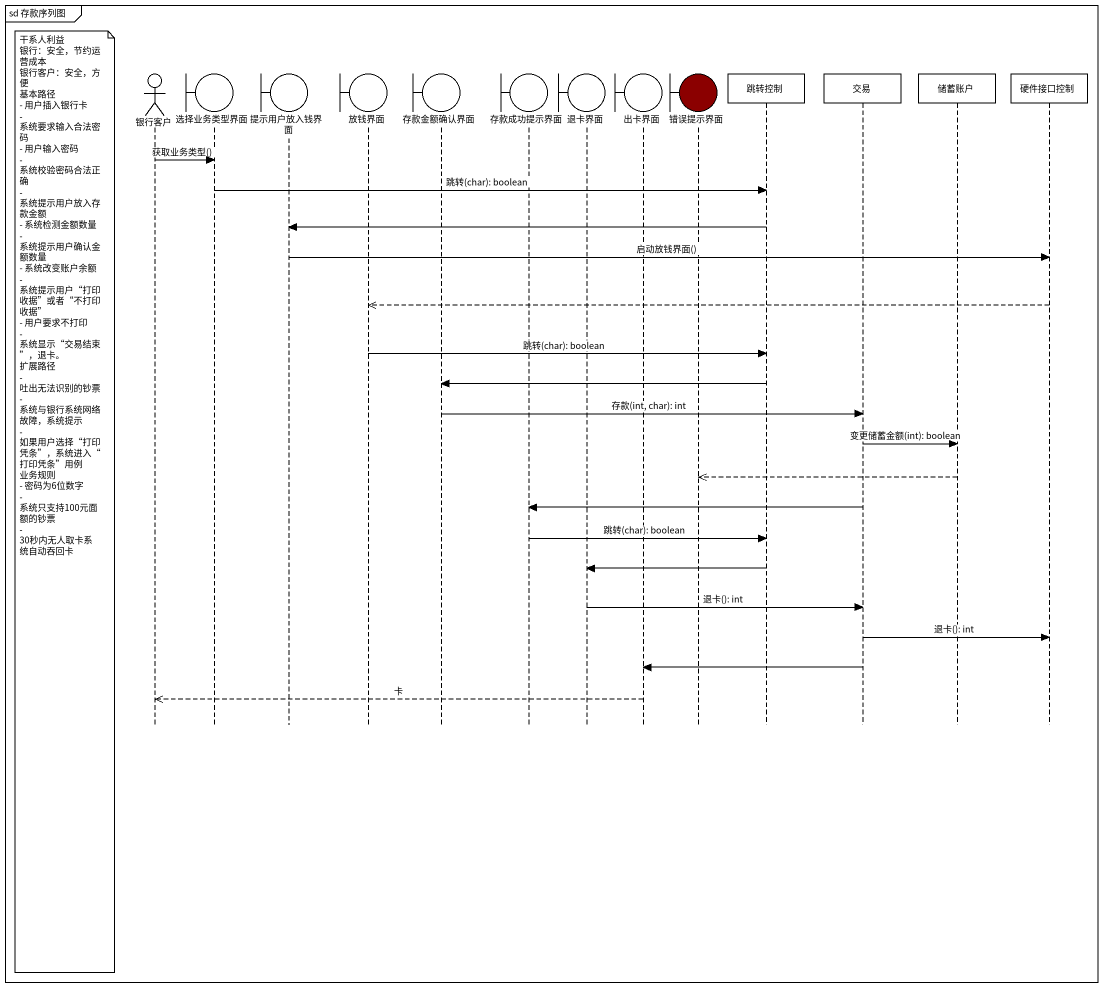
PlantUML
@startuml
mainframe sd 存款序列图
hide footbox
actor 银行客户
boundary 选择业务类型界面
boundary 提示用户放入钱界面
boundary 放钱界面
boundary 存款金额确认界面
boundary 存款成功提示界面
boundary 退卡界面
boundary 出卡界面
boundary 错误提示界面 #8B0000
participant 跳转控制
participant 交易
participant 储蓄账户
participant 硬件接口控制

银行客户 -> 选择业务类型界面 : 获取业务类型()
选择业务类型界面 -> 跳转控制 : 跳转(char): boolean
跳转控制 -> 提示用户放入钱界面
提示用户放入钱界面 -> 硬件接口控制 : 启动放钱界面()
硬件接口控制 -->> 放钱界面
放钱界面 -> 跳转控制 : 跳转(char): boolean
跳转控制 -> 存款金额确认界面
存款金额确认界面 -> 交易 : 存款(int, char): int
交易 -> 储蓄账户 : 变更储蓄金额(int): boolean
储蓄账户 -->> 错误提示界面
note left of 银行客户
  干系人利益
  银行：安全，节约运营成本
  银行客户：安全，方便
  基本路径
  - 用户插入银行卡
  - 系统要求输入合法密码
  - 用户输入密码
  - 系统校验密码合法正确
  - 系统提示用户放入存款金额
  - 系统检测金额数量
  - 系统提示用户确认金额数量
  - 系统改变账户余额
  - 系统提示用户“打印收据”或者“不打印收据”
  - 用户要求不打印
  - 系统显示“交易结束”，退卡。
  扩展路径
  - 吐出无法识别的钞票
  - 系统与银行系统网络故障，系统提示
  - 如果用户选择“打印凭条”，系统进入“打印凭条”用例
  业务规则
  - 密码为6位数字
  - 系统只支持100元面额的钞票
  - 30秒内无人取卡系统自动吞回卡
end note
交易 -> 存款成功提示界面
存款成功提示界面 -> 跳转控制 : 跳转(char): boolean
跳转控制 -> 退卡界面
退卡界面 -> 交易 : 退卡(): int
交易 -> 硬件接口控制 : 退卡(): int
交易 -> 出卡界面
出卡界面 -->> 银行客户 : 卡
@enduml
